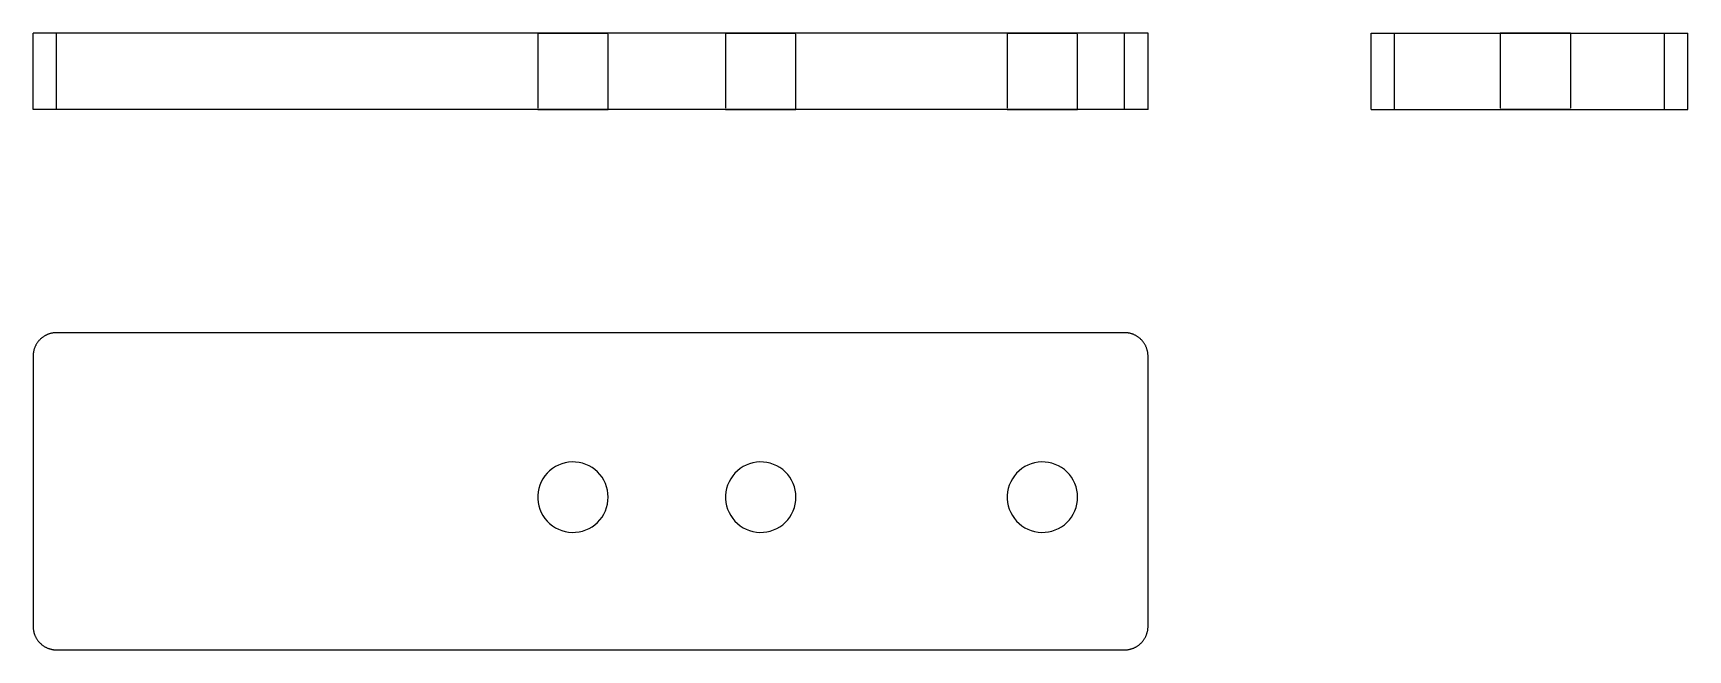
# Model space of a CAD drawing. Extents: x 0 to 2.2, y 0 to 0.82.
import ezdxf

# ---------------------------------------------------------------- set-up
doc = ezdxf.new("R2010")
doc.units = 0
doc.linetypes.add('HIDDEN', pattern=[0.074219, 0.049504, -0.024715])
for name, color, linetype in [('FRONT', 7, 'CONTINUOUS'), ('FRONT_HID', 7, 'HIDDEN'), ('LEFT', 7, 'CONTINUOUS'), ('LEFT_HID', 7, 'HIDDEN'), ('TOP', 7, 'CONTINUOUS')]:
    doc.layers.add(name, color=color, linetype=linetype)

msp = doc.modelspace()

# ---------------------------------------------------------------- linework, layer by layer
at = {"layer": 'FRONT'}
for p, q in [((0, 0.71875), (0, 0.820312)), ((0.03125, 0.820312), (0, 0.820312)), ((1.453125, 0.820312), (0.03125, 0.820312)), ((0.03125, 0.71875), (0.03125, 0.820312)), ((1.484375, 0.820312), (1.453125, 0.820312)), ((1.453125, 0.71875), (1.453125, 0.820312)), ((1.484375, 0.71875), (1.484375, 0.820312)), ((0.03125, 0.71875), (0, 0.71875)), ((1.453125, 0.71875), (0.03125, 0.71875)), ((1.484375, 0.71875), (1.453125, 0.71875))]:
    msp.add_line(p, q, dxfattribs=at)
at = {"layer": 'FRONT_HID', "linetype": 'HIDDEN'}
for p, q in [((0.765625, 0.820312), (0.671875, 0.820312)), ((0.671875, 0.820312), (0.765625, 0.820312)), ((0.671875, 0.820312), (0.671875, 0.71875)), ((0.765625, 0.71875), (0.765625, 0.820312)), ((1.015625, 0.820312), (0.921875, 0.820312)), ((0.921875, 0.820312), (1.015625, 0.820312)), ((0.921875, 0.820312), (0.921875, 0.71875)), ((1.015625, 0.71875), (1.015625, 0.820312)), ((1.390625, 0.820312), (1.296875, 0.820312)), ((1.296875, 0.820312), (1.390625, 0.820312)), ((1.296875, 0.820312), (1.296875, 0.71875)), ((1.390625, 0.71875), (1.390625, 0.820312)), ((0.765625, 0.71875), (0.671875, 0.71875)), ((0.671875, 0.71875), (0.765625, 0.71875)), ((1.015625, 0.71875), (0.921875, 0.71875)), ((0.921875, 0.71875), (1.015625, 0.71875)), ((1.390625, 0.71875), (1.296875, 0.71875)), ((1.296875, 0.71875), (1.390625, 0.71875))]:
    msp.add_line(p, q, dxfattribs=at)
at = {"layer": 'LEFT'}
for p, q in [((1.78125, 0.71875), (1.78125, 0.820312)), ((1.78125, 0.820312), (1.8125, 0.820312)), ((1.8125, 0.820312), (2.171875, 0.820312)), ((1.8125, 0.71875), (1.8125, 0.820312)), ((2.171875, 0.820312), (2.203125, 0.820312)), ((2.171875, 0.71875), (2.171875, 0.820312)), ((2.203125, 0.71875), (2.203125, 0.820312)), ((1.78125, 0.71875), (1.8125, 0.71875)), ((1.8125, 0.71875), (2.171875, 0.71875)), ((2.171875, 0.71875), (2.203125, 0.71875))]:
    msp.add_line(p, q, dxfattribs=at)
at = {"layer": 'LEFT_HID', "linetype": 'HIDDEN'}
for p, q in [((2, 0.820312), (1.953125, 0.820312)), ((1.953125, 0.820312), (2.046875, 0.820312)), ((2, 0.820312), (1.953125, 0.820312)), ((1.953125, 0.820312), (2.046875, 0.820312)), ((2, 0.820312), (1.953125, 0.820312)), ((1.953125, 0.820312), (2.046875, 0.820312)), ((1.953125, 0.820312), (1.953125, 0.71875)), ((1.953125, 0.820312), (1.953125, 0.71875)), ((1.953125, 0.820312), (1.953125, 0.71875)), ((2.046875, 0.820312), (2, 0.820312)), ((2.046875, 0.820312), (2, 0.820312)), ((2.046875, 0.820312), (2, 0.820312)), ((2.046875, 0.820312), (2.046875, 0.71875)), ((2.046875, 0.820312), (2.046875, 0.71875)), ((2.046875, 0.820312), (2.046875, 0.71875)), ((2, 0.71875), (1.953125, 0.71875)), ((1.953125, 0.71875), (2.046875, 0.71875)), ((2, 0.71875), (1.953125, 0.71875)), ((1.953125, 0.71875), (2.046875, 0.71875)), ((2, 0.71875), (1.953125, 0.71875)), ((1.953125, 0.71875), (2.046875, 0.71875)), ((2.046875, 0.71875), (2, 0.71875)), ((2.046875, 0.71875), (2, 0.71875)), ((2.046875, 0.71875), (2, 0.71875))]:
    msp.add_line(p, q, dxfattribs=at)
at = {"layer": 'TOP'}
for p, q in [((0.017691, 0.41878), (0.016993, 0.418433)), ((0.018397, 0.41911), (0.017691, 0.41878)), ((0.019111, 0.419421), (0.018397, 0.41911)), ((0.019833, 0.419715), (0.019111, 0.419421)), ((0.020562, 0.41999), (0.019833, 0.419715)), ((0.021297, 0.420248), (0.020562, 0.41999)), ((0.022039, 0.420487), (0.021297, 0.420248)), ((0.022786, 0.420707), (0.022039, 0.420487)), ((0.023539, 0.420909), (0.022786, 0.420707)), ((0.024296, 0.421091), (0.023539, 0.420909)), ((0.025058, 0.421255), (0.024296, 0.421091)), ((0.025823, 0.4214), (0.025058, 0.421255)), ((0.026592, 0.421526), (0.025823, 0.4214)), ((0.027364, 0.421632), (0.026592, 0.421526)), ((0.028139, 0.42172), (0.027364, 0.421632)), ((0.028915, 0.421788), (0.028139, 0.42172)), ((0.029692, 0.421836), (0.028915, 0.421788)), ((0.030471, 0.421865), (0.029692, 0.421836)), ((0.03125, 0.421875), (0.030471, 0.421865)), ((1.453125, 0.421875), (0.03125, 0.421875)), ((1.453904, 0.421865), (1.453125, 0.421875)), ((1.454683, 0.421836), (1.453904, 0.421865)), ((1.45546, 0.421788), (1.454683, 0.421836)), ((1.456236, 0.42172), (1.45546, 0.421788)), ((1.457011, 0.421632), (1.456236, 0.42172)), ((1.457783, 0.421526), (1.457011, 0.421632)), ((1.458552, 0.4214), (1.457783, 0.421526)), ((1.459317, 0.421255), (1.458552, 0.4214)), ((1.460079, 0.421091), (1.459317, 0.421255)), ((1.460836, 0.420909), (1.460079, 0.421091)), ((1.461589, 0.420707), (1.460836, 0.420909)), ((1.462336, 0.420487), (1.461589, 0.420707)), ((1.463078, 0.420248), (1.462336, 0.420487)), ((1.463813, 0.41999), (1.463078, 0.420248)), ((1.464542, 0.419715), (1.463813, 0.41999)), ((1.465264, 0.419421), (1.464542, 0.419715)), ((1.465978, 0.41911), (1.465264, 0.419421)), ((1.466684, 0.41878), (1.465978, 0.41911)), ((1.467382, 0.418433), (1.466684, 0.41878)), ((0.00062, 0.396817), (0.000475, 0.396052)), ((0.000784, 0.397579), (0.00062, 0.396817)), ((0.000966, 0.398336), (0.000784, 0.397579)), ((0.001168, 0.399089), (0.000966, 0.398336)), ((0.001388, 0.399836), (0.001168, 0.399089)), ((0.001627, 0.400578), (0.001388, 0.399836)), ((0.001885, 0.401313), (0.001627, 0.400578)), ((0.00216, 0.402042), (0.001885, 0.401313)), ((0.002454, 0.402764), (0.00216, 0.402042)), ((0.002765, 0.403478), (0.002454, 0.402764)), ((0.003095, 0.404184), (0.002765, 0.403478)), ((0.003442, 0.404882), (0.003095, 0.404184)), ((0.003806, 0.40557), (0.003442, 0.404882)), ((0.004187, 0.40625), (0.003806, 0.40557)), ((0.004585, 0.40692), (0.004187, 0.40625)), ((0.004999, 0.40758), (0.004585, 0.40692)), ((0.00543, 0.408229), (0.004999, 0.40758)), ((0.005877, 0.408867), (0.00543, 0.408229)), ((0.00634, 0.409494), (0.005877, 0.408867)), ((0.006818, 0.410109), (0.00634, 0.409494)), ((0.007311, 0.410712), (0.006818, 0.410109)), ((0.007819, 0.411303), (0.007311, 0.410712)), ((0.008342, 0.41188), (0.007819, 0.411303)), ((0.008879, 0.412445), (0.008342, 0.41188)), ((0.00943, 0.412996), (0.008879, 0.412445)), ((0.009995, 0.413533), (0.00943, 0.412996)), ((0.010572, 0.414056), (0.009995, 0.413533)), ((0.011163, 0.414564), (0.010572, 0.414056)), ((0.011766, 0.415057), (0.011163, 0.414564)), ((0.012381, 0.415535), (0.011766, 0.415057)), ((0.013008, 0.415998), (0.012381, 0.415535)), ((0.013646, 0.416445), (0.013008, 0.415998)), ((0.014295, 0.416876), (0.013646, 0.416445)), ((0.014955, 0.41729), (0.014295, 0.416876)), ((0.015625, 0.417688), (0.014955, 0.41729)), ((0.016305, 0.418069), (0.015625, 0.417688)), ((0.016993, 0.418433), (0.016305, 0.418069)), ((1.46807, 0.418069), (1.467382, 0.418433)), ((1.46875, 0.417688), (1.46807, 0.418069)), ((1.46942, 0.41729), (1.46875, 0.417688)), ((1.47008, 0.416876), (1.46942, 0.41729)), ((1.470729, 0.416445), (1.47008, 0.416876)), ((1.471367, 0.415998), (1.470729, 0.416445)), ((1.471994, 0.415535), (1.471367, 0.415998)), ((1.472609, 0.415057), (1.471994, 0.415535)), ((1.473212, 0.414564), (1.472609, 0.415057)), ((1.473803, 0.414056), (1.473212, 0.414564)), ((1.47438, 0.413533), (1.473803, 0.414056)), ((1.474945, 0.412996), (1.47438, 0.413533)), ((1.475496, 0.412445), (1.474945, 0.412996)), ((1.476033, 0.41188), (1.475496, 0.412445)), ((1.476556, 0.411303), (1.476033, 0.41188)), ((1.477064, 0.410712), (1.476556, 0.411303)), ((1.477557, 0.410109), (1.477064, 0.410712)), ((1.478035, 0.409494), (1.477557, 0.410109)), ((1.478498, 0.408867), (1.478035, 0.409494)), ((1.478945, 0.408229), (1.478498, 0.408867)), ((1.479376, 0.40758), (1.478945, 0.408229)), ((1.47979, 0.40692), (1.479376, 0.40758)), ((1.480188, 0.40625), (1.47979, 0.40692)), ((1.480569, 0.40557), (1.480188, 0.40625)), ((1.480933, 0.404882), (1.480569, 0.40557)), ((1.48128, 0.404184), (1.480933, 0.404882)), ((1.48161, 0.403478), (1.48128, 0.404184)), ((1.481921, 0.402764), (1.48161, 0.403478)), ((1.482215, 0.402042), (1.481921, 0.402764)), ((1.48249, 0.401313), (1.482215, 0.402042)), ((1.482748, 0.400578), (1.48249, 0.401313)), ((1.482987, 0.399836), (1.482748, 0.400578)), ((1.483207, 0.399089), (1.482987, 0.399836)), ((1.483409, 0.398336), (1.483207, 0.399089)), ((1.483591, 0.397579), (1.483409, 0.398336)), ((1.483755, 0.396817), (1.483591, 0.397579)), ((1.4839, 0.396052), (1.483755, 0.396817)), ((0.00001, 0.391404), (0, 0.390625)), ((0, 0.390625), (0, 0.03125)), ((0.000039, 0.392183), (0.00001, 0.391404)), ((0.000087, 0.39296), (0.000039, 0.392183)), ((0.000155, 0.393736), (0.000087, 0.39296)), ((0.000243, 0.394511), (0.000155, 0.393736)), ((0.000349, 0.395283), (0.000243, 0.394511)), ((0.000475, 0.396052), (0.000349, 0.395283)), ((1.484026, 0.395283), (1.4839, 0.396052)), ((1.484132, 0.394511), (1.484026, 0.395283)), ((1.48422, 0.393736), (1.484132, 0.394511)), ((1.484288, 0.39296), (1.48422, 0.393736)), ((1.484336, 0.392183), (1.484288, 0.39296)), ((1.484365, 0.391404), (1.484336, 0.392183)), ((1.484375, 0.390625), (1.484365, 0.391404)), ((1.484375, 0.03125), (1.484375, 0.390625)), ((0.695312, 0.24372), (0.691387, 0.241185)), ((0.699471, 0.245852), (0.695312, 0.24372)), ((0.703821, 0.247559), (0.699471, 0.245852)), ((0.708319, 0.248825), (0.703821, 0.247559)), ((0.712921, 0.249636), (0.708319, 0.248825)), ((0.717581, 0.249985), (0.712921, 0.249636)), ((0.722253, 0.249869), (0.717581, 0.249985)), ((0.72689, 0.249288), (0.722253, 0.249869)), ((0.731446, 0.248248), (0.72689, 0.249288)), ((0.735875, 0.24676), (0.731446, 0.248248)), ((0.740135, 0.244838), (0.735875, 0.24676)), ((0.744182, 0.242501), (0.740135, 0.244838)), ((0.747976, 0.239773), (0.744182, 0.242501)), ((0.945312, 0.24372), (0.941387, 0.241185)), ((0.949471, 0.245852), (0.945312, 0.24372)), ((0.953821, 0.247559), (0.949471, 0.245852)), ((0.958319, 0.248825), (0.953821, 0.247559)), ((0.962921, 0.249636), (0.958319, 0.248825)), ((0.967581, 0.249985), (0.962921, 0.249636)), ((0.972253, 0.249869), (0.967581, 0.249985)), ((0.97689, 0.249288), (0.972253, 0.249869)), ((0.981446, 0.248248), (0.97689, 0.249288)), ((0.985875, 0.24676), (0.981446, 0.248248)), ((0.990135, 0.244838), (0.985875, 0.24676)), ((0.994182, 0.242501), (0.990135, 0.244838)), ((0.997976, 0.239773), (0.994182, 0.242501)), ((1.320312, 0.24372), (1.316387, 0.241185)), ((1.324471, 0.245852), (1.320312, 0.24372)), ((1.328821, 0.247559), (1.324471, 0.245852)), ((1.333319, 0.248825), (1.328821, 0.247559)), ((1.337921, 0.249636), (1.333319, 0.248825)), ((1.342581, 0.249985), (1.337921, 0.249636)), ((1.347253, 0.249869), (1.342581, 0.249985)), ((1.35189, 0.249288), (1.347253, 0.249869)), ((1.356446, 0.248248), (1.35189, 0.249288)), ((1.360875, 0.24676), (1.356446, 0.248248)), ((1.365135, 0.244838), (1.360875, 0.24676)), ((1.369182, 0.242501), (1.365135, 0.244838)), ((1.372976, 0.239773), (1.369182, 0.242501)), ((0.676517, 0.223463), (0.674702, 0.219157)), ((0.678752, 0.227567), (0.676517, 0.223463)), ((0.681384, 0.231428), (0.678752, 0.227567)), ((0.684388, 0.235008), (0.681384, 0.231428)), ((0.687733, 0.238271), (0.684388, 0.235008)), ((0.691387, 0.241185), (0.687733, 0.238271)), ((0.75148, 0.236681), (0.747976, 0.239773)), ((0.754658, 0.233256), (0.75148, 0.236681)), ((0.75748, 0.229531), (0.754658, 0.233256)), ((0.759917, 0.225543), (0.75748, 0.229531)), ((0.761944, 0.221333), (0.759917, 0.225543)), ((0.763542, 0.216942), (0.761944, 0.221333)), ((0.926517, 0.223463), (0.924702, 0.219157)), ((0.928752, 0.227567), (0.926517, 0.223463)), ((0.931384, 0.231428), (0.928752, 0.227567)), ((0.934388, 0.235008), (0.931384, 0.231428)), ((0.937733, 0.238271), (0.934388, 0.235008)), ((0.941387, 0.241185), (0.937733, 0.238271)), ((1.00148, 0.236681), (0.997976, 0.239773)), ((1.004658, 0.233256), (1.00148, 0.236681)), ((1.00748, 0.229531), (1.004658, 0.233256)), ((1.009917, 0.225543), (1.00748, 0.229531)), ((1.011944, 0.221333), (1.009917, 0.225543)), ((1.013542, 0.216942), (1.011944, 0.221333)), ((1.301517, 0.223463), (1.299702, 0.219157)), ((1.303752, 0.227567), (1.301517, 0.223463)), ((1.306384, 0.231428), (1.303752, 0.227567)), ((1.309388, 0.235008), (1.306384, 0.231428)), ((1.312733, 0.238271), (1.309388, 0.235008)), ((1.316387, 0.241185), (1.312733, 0.238271)), ((1.37648, 0.236681), (1.372976, 0.239773)), ((1.379658, 0.233256), (1.37648, 0.236681)), ((1.38248, 0.229531), (1.379658, 0.233256)), ((1.384917, 0.225543), (1.38248, 0.229531)), ((1.386944, 0.221333), (1.384917, 0.225543)), ((1.388542, 0.216942), (1.386944, 0.221333)), ((0.672399, 0.210111), (0.671933, 0.205462)), ((0.671933, 0.205462), (0.671933, 0.200788)), ((0.671933, 0.200788), (0.672399, 0.196139)), ((0.673325, 0.214692), (0.672399, 0.210111)), ((0.674702, 0.219157), (0.673325, 0.214692)), ((0.764696, 0.212413), (0.763542, 0.216942)), ((0.765392, 0.207792), (0.764696, 0.212413)), ((0.764696, 0.193837), (0.765392, 0.198458)), ((0.765625, 0.203125), (0.765392, 0.207792)), ((0.765392, 0.198458), (0.765625, 0.203125)), ((0.922399, 0.210111), (0.921933, 0.205462)), ((0.921933, 0.205462), (0.921933, 0.200788)), ((0.921933, 0.200788), (0.922399, 0.196139)), ((0.923325, 0.214692), (0.922399, 0.210111)), ((0.924702, 0.219157), (0.923325, 0.214692)), ((1.014696, 0.212413), (1.013542, 0.216942)), ((1.015392, 0.207792), (1.014696, 0.212413)), ((1.014696, 0.193837), (1.015392, 0.198458)), ((1.015625, 0.203125), (1.015392, 0.207792)), ((1.015392, 0.198458), (1.015625, 0.203125)), ((1.297399, 0.210111), (1.296933, 0.205462)), ((1.296933, 0.205462), (1.296933, 0.200788)), ((1.296933, 0.200788), (1.297399, 0.196139)), ((1.298325, 0.214692), (1.297399, 0.210111)), ((1.299702, 0.219157), (1.298325, 0.214692)), ((1.389696, 0.212413), (1.388542, 0.216942)), ((1.390392, 0.207792), (1.389696, 0.212413)), ((1.389696, 0.193837), (1.390392, 0.198458)), ((1.390625, 0.203125), (1.390392, 0.207792)), ((1.390392, 0.198458), (1.390625, 0.203125)), ((0.672399, 0.196139), (0.673325, 0.191558)), ((0.673325, 0.191558), (0.674702, 0.187093)), ((0.674702, 0.187093), (0.676517, 0.182787)), ((0.676517, 0.182787), (0.678752, 0.178683)), ((0.678752, 0.178683), (0.681384, 0.174822)), ((0.754658, 0.172994), (0.75748, 0.176719)), ((0.75748, 0.176719), (0.759917, 0.180707)), ((0.759917, 0.180707), (0.761944, 0.184917)), ((0.761944, 0.184917), (0.763542, 0.189308)), ((0.763542, 0.189308), (0.764696, 0.193837)), ((0.922399, 0.196139), (0.923325, 0.191558)), ((0.923325, 0.191558), (0.924702, 0.187093)), ((0.924702, 0.187093), (0.926517, 0.182787)), ((0.926517, 0.182787), (0.928752, 0.178683)), ((0.928752, 0.178683), (0.931384, 0.174822)), ((1.004658, 0.172994), (1.00748, 0.176719)), ((1.00748, 0.176719), (1.009917, 0.180707)), ((1.009917, 0.180707), (1.011944, 0.184917)), ((1.011944, 0.184917), (1.013542, 0.189308)), ((1.013542, 0.189308), (1.014696, 0.193837)), ((1.297399, 0.196139), (1.298325, 0.191558)), ((1.298325, 0.191558), (1.299702, 0.187093)), ((1.299702, 0.187093), (1.301517, 0.182787)), ((1.301517, 0.182787), (1.303752, 0.178683)), ((1.303752, 0.178683), (1.306384, 0.174822)), ((1.379658, 0.172994), (1.38248, 0.176719)), ((1.38248, 0.176719), (1.384917, 0.180707)), ((1.384917, 0.180707), (1.386944, 0.184917)), ((1.386944, 0.184917), (1.388542, 0.189308)), ((1.388542, 0.189308), (1.389696, 0.193837)), ((0.681384, 0.174822), (0.684388, 0.171242)), ((0.684388, 0.171242), (0.687733, 0.167979)), ((0.687733, 0.167979), (0.691387, 0.165065)), ((0.691387, 0.165065), (0.695312, 0.16253)), ((0.695312, 0.16253), (0.699471, 0.160398)), ((0.699471, 0.160398), (0.703821, 0.158691)), ((0.703821, 0.158691), (0.708319, 0.157425)), ((0.708319, 0.157425), (0.712921, 0.156614)), ((0.712921, 0.156614), (0.717581, 0.156265)), ((0.717581, 0.156265), (0.722253, 0.156381)), ((0.722253, 0.156381), (0.72689, 0.156962)), ((0.72689, 0.156962), (0.731446, 0.158002)), ((0.731446, 0.158002), (0.735875, 0.15949)), ((0.735875, 0.15949), (0.740135, 0.161412)), ((0.740135, 0.161412), (0.744182, 0.163749)), ((0.744182, 0.163749), (0.747976, 0.166477)), ((0.747976, 0.166477), (0.75148, 0.169569)), ((0.75148, 0.169569), (0.754658, 0.172994)), ((0.931384, 0.174822), (0.934388, 0.171242)), ((0.934388, 0.171242), (0.937733, 0.167979)), ((0.937733, 0.167979), (0.941387, 0.165065)), ((0.941387, 0.165065), (0.945312, 0.16253)), ((0.945312, 0.16253), (0.949471, 0.160398)), ((0.949471, 0.160398), (0.953821, 0.158691)), ((0.953821, 0.158691), (0.958319, 0.157425)), ((0.958319, 0.157425), (0.962921, 0.156614)), ((0.962921, 0.156614), (0.967581, 0.156265)), ((0.967581, 0.156265), (0.972253, 0.156381)), ((0.972253, 0.156381), (0.97689, 0.156962)), ((0.97689, 0.156962), (0.981446, 0.158002)), ((0.981446, 0.158002), (0.985875, 0.15949)), ((0.985875, 0.15949), (0.990135, 0.161412)), ((0.990135, 0.161412), (0.994182, 0.163749)), ((0.994182, 0.163749), (0.997976, 0.166477)), ((0.997976, 0.166477), (1.00148, 0.169569)), ((1.00148, 0.169569), (1.004658, 0.172994)), ((1.306384, 0.174822), (1.309388, 0.171242)), ((1.309388, 0.171242), (1.312733, 0.167979)), ((1.312733, 0.167979), (1.316387, 0.165065)), ((1.316387, 0.165065), (1.320312, 0.16253)), ((1.320312, 0.16253), (1.324471, 0.160398)), ((1.324471, 0.160398), (1.328821, 0.158691)), ((1.328821, 0.158691), (1.333319, 0.157425)), ((1.333319, 0.157425), (1.337921, 0.156614)), ((1.337921, 0.156614), (1.342581, 0.156265)), ((1.342581, 0.156265), (1.347253, 0.156381)), ((1.347253, 0.156381), (1.35189, 0.156962)), ((1.35189, 0.156962), (1.356446, 0.158002)), ((1.356446, 0.158002), (1.360875, 0.15949)), ((1.360875, 0.15949), (1.365135, 0.161412)), ((1.365135, 0.161412), (1.369182, 0.163749)), ((1.369182, 0.163749), (1.372976, 0.166477)), ((1.372976, 0.166477), (1.37648, 0.169569)), ((1.37648, 0.169569), (1.379658, 0.172994)), ((0, 0.03125), (0.00001, 0.030471)), ((0.00001, 0.030471), (0.000039, 0.029692)), ((0.000039, 0.029692), (0.000087, 0.028915)), ((0.000087, 0.028915), (0.000155, 0.028139)), ((0.000155, 0.028139), (0.000243, 0.027364)), ((0.000243, 0.027364), (0.000349, 0.026592)), ((0.000349, 0.026592), (0.000475, 0.025823)), ((0.000475, 0.025823), (0.00062, 0.025058)), ((0.00062, 0.025058), (0.000784, 0.024296)), ((0.000784, 0.024296), (0.000966, 0.023539)), ((0.000966, 0.023539), (0.001168, 0.022786)), ((0.001168, 0.022786), (0.001388, 0.022039)), ((0.001388, 0.022039), (0.001627, 0.021297)), ((1.482748, 0.021297), (1.482987, 0.022039)), ((1.482987, 0.022039), (1.483207, 0.022786)), ((1.483207, 0.022786), (1.483409, 0.023539)), ((1.483409, 0.023539), (1.483591, 0.024296)), ((1.483591, 0.024296), (1.483755, 0.025058)), ((1.483755, 0.025058), (1.4839, 0.025823)), ((1.4839, 0.025823), (1.484026, 0.026592)), ((1.484026, 0.026592), (1.484132, 0.027364)), ((1.484132, 0.027364), (1.48422, 0.028139)), ((1.48422, 0.028139), (1.484288, 0.028915)), ((1.484288, 0.028915), (1.484336, 0.029692)), ((1.484336, 0.029692), (1.484365, 0.030471)), ((1.484365, 0.030471), (1.484375, 0.03125)), ((0.001627, 0.021297), (0.001885, 0.020562)), ((0.001885, 0.020562), (0.00216, 0.019833)), ((0.00216, 0.019833), (0.002454, 0.019111)), ((0.002454, 0.019111), (0.002765, 0.018397)), ((0.002765, 0.018397), (0.003095, 0.017691)), ((0.003095, 0.017691), (0.003442, 0.016993)), ((0.003442, 0.016993), (0.003806, 0.016305)), ((0.003806, 0.016305), (0.004187, 0.015625)), ((0.004187, 0.015625), (0.004585, 0.014955)), ((0.004585, 0.014955), (0.004999, 0.014295)), ((0.004999, 0.014295), (0.00543, 0.013646)), ((0.00543, 0.013646), (0.005877, 0.013008)), ((0.005877, 0.013008), (0.00634, 0.012381)), ((0.00634, 0.012381), (0.006818, 0.011766)), ((0.006818, 0.011766), (0.007311, 0.011163)), ((0.007311, 0.011163), (0.007819, 0.010572)), ((0.007819, 0.010572), (0.008342, 0.009995)), ((0.008342, 0.009995), (0.008879, 0.00943)), ((0.008879, 0.00943), (0.00943, 0.008879)), ((0.00943, 0.008879), (0.009995, 0.008342)), ((0.009995, 0.008342), (0.010572, 0.007819)), ((0.010572, 0.007819), (0.011163, 0.007311)), ((0.011163, 0.007311), (0.011766, 0.006818)), ((0.011766, 0.006818), (0.012381, 0.00634)), ((0.012381, 0.00634), (0.013008, 0.005877)), ((0.013008, 0.005877), (0.013646, 0.00543)), ((0.013646, 0.00543), (0.014295, 0.004999)), ((0.014295, 0.004999), (0.014955, 0.004585)), ((0.014955, 0.004585), (0.015625, 0.004187)), ((0.015625, 0.004187), (0.016305, 0.003806)), ((0.016305, 0.003806), (0.016993, 0.003442)), ((0.016993, 0.003442), (0.017691, 0.003095)), ((0.017691, 0.003095), (0.018397, 0.002765)), ((0.018397, 0.002765), (0.019111, 0.002454)), ((0.019111, 0.002454), (0.019833, 0.00216)), ((0.019833, 0.00216), (0.020562, 0.001885)), ((0.020562, 0.001885), (0.021297, 0.001627)), ((0.021297, 0.001627), (0.022039, 0.001388)), ((0.022039, 0.001388), (0.022786, 0.001168)), ((0.022786, 0.001168), (0.023539, 0.000966)), ((0.023539, 0.000966), (0.024296, 0.000784)), ((0.024296, 0.000784), (0.025058, 0.00062)), ((0.025058, 0.00062), (0.025823, 0.000475)), ((0.025823, 0.000475), (0.026592, 0.000349)), ((0.026592, 0.000349), (0.027364, 0.000243)), ((0.027364, 0.000243), (0.028139, 0.000155)), ((0.028139, 0.000155), (0.028915, 0.000087)), ((0.028915, 0.000087), (0.029692, 0.000039)), ((0.029692, 0.000039), (0.030471, 0.00001)), ((0.030471, 0.00001), (0.03125, 0)), ((0.03125, 0), (1.453125, 0)), ((1.453125, 0), (1.453904, 0.00001)), ((1.453904, 0.00001), (1.454683, 0.000039)), ((1.454683, 0.000039), (1.45546, 0.000087)), ((1.45546, 0.000087), (1.456236, 0.000155)), ((1.456236, 0.000155), (1.457011, 0.000243)), ((1.457011, 0.000243), (1.457783, 0.000349)), ((1.457783, 0.000349), (1.458552, 0.000475)), ((1.458552, 0.000475), (1.459317, 0.00062)), ((1.459317, 0.00062), (1.460079, 0.000784)), ((1.460079, 0.000784), (1.460836, 0.000966)), ((1.460836, 0.000966), (1.461589, 0.001168)), ((1.461589, 0.001168), (1.462336, 0.001388)), ((1.462336, 0.001388), (1.463078, 0.001627)), ((1.463078, 0.001627), (1.463813, 0.001885)), ((1.463813, 0.001885), (1.464542, 0.00216)), ((1.464542, 0.00216), (1.465264, 0.002454)), ((1.465264, 0.002454), (1.465978, 0.002765)), ((1.465978, 0.002765), (1.466684, 0.003095)), ((1.466684, 0.003095), (1.467382, 0.003442)), ((1.467382, 0.003442), (1.46807, 0.003806)), ((1.46807, 0.003806), (1.46875, 0.004187)), ((1.46875, 0.004187), (1.46942, 0.004585)), ((1.46942, 0.004585), (1.47008, 0.004999)), ((1.47008, 0.004999), (1.470729, 0.00543)), ((1.470729, 0.00543), (1.471367, 0.005877)), ((1.471367, 0.005877), (1.471994, 0.00634)), ((1.471994, 0.00634), (1.472609, 0.006818)), ((1.472609, 0.006818), (1.473212, 0.007311)), ((1.473212, 0.007311), (1.473803, 0.007819)), ((1.473803, 0.007819), (1.47438, 0.008342)), ((1.47438, 0.008342), (1.474945, 0.008879)), ((1.474945, 0.008879), (1.475496, 0.00943)), ((1.475496, 0.00943), (1.476033, 0.009995)), ((1.476033, 0.009995), (1.476556, 0.010572)), ((1.476556, 0.010572), (1.477064, 0.011163)), ((1.477064, 0.011163), (1.477557, 0.011766)), ((1.477557, 0.011766), (1.478035, 0.012381)), ((1.478035, 0.012381), (1.478498, 0.013008)), ((1.478498, 0.013008), (1.478945, 0.013646)), ((1.478945, 0.013646), (1.479376, 0.014295)), ((1.479376, 0.014295), (1.47979, 0.014955)), ((1.47979, 0.014955), (1.480188, 0.015625)), ((1.480188, 0.015625), (1.480569, 0.016305)), ((1.480569, 0.016305), (1.480933, 0.016993)), ((1.480933, 0.016993), (1.48128, 0.017691)), ((1.48128, 0.017691), (1.48161, 0.018397)), ((1.48161, 0.018397), (1.481921, 0.019111)), ((1.481921, 0.019111), (1.482215, 0.019833)), ((1.482215, 0.019833), (1.48249, 0.020562)), ((1.48249, 0.020562), (1.482748, 0.021297))]:
    msp.add_line(p, q, dxfattribs=at)

doc.saveas('drawing.dxf')
